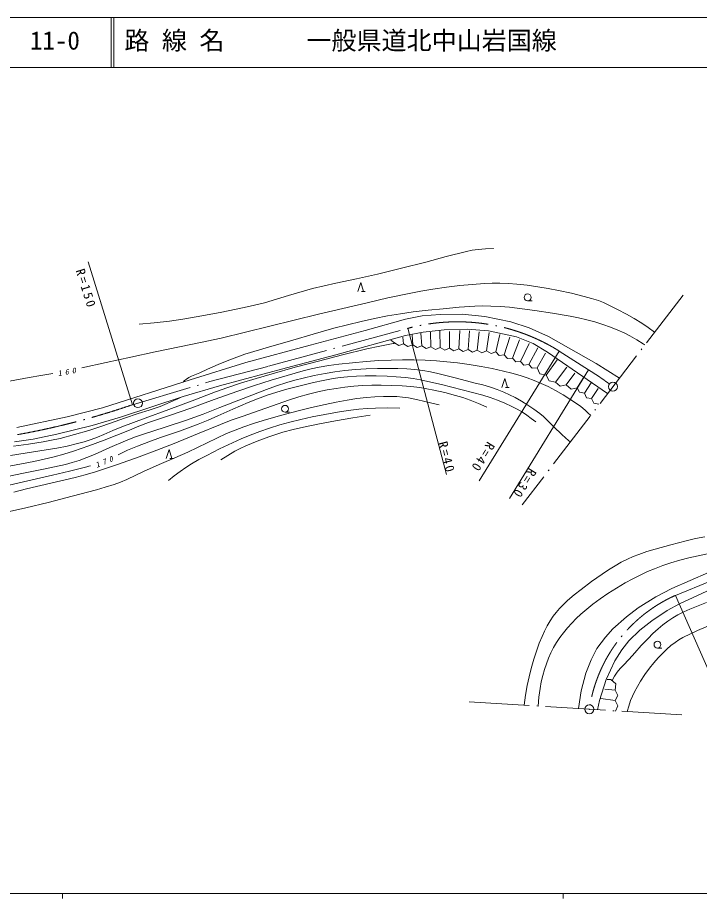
# Model space of a CAD drawing. Units: millimetres, scale not verified. Extents: x -625 to 707963, y -625 to 362498.
# Drawn here: x 187027 to 323172, y 186498 to 362498 of the extents above; entities that cross this region are included whole.
import ezdxf
from ezdxf.enums import TextEntityAlignment as Align

# ---------------------------------------------------------------- set-up
doc = ezdxf.new("R2010")
doc.units = ezdxf.units.MM
doc.header["$LTSCALE"] = 1000
doc.linetypes.add('LONG_DASHED_DOTTED', pattern=[15.25, 12, -1.5, 0.25, -1.5])
doc.layers.add('S-SUV', color=7, linetype='Continuous', lineweight=13)
doc.styles.add('ＭＳ ゴシック', font='')
doc.styles.get('ＭＳ ゴシック').set_extended_font_data('MS Gothic')

msp = doc.modelspace()

# ---------------------------------------------------------------- linework, layer by layer
at = {"layer": 'S-SUV'}
for p, q in [((707963, 362498), (67963, 362498)), ((67963, 362498), (707963, 362498)), ((205713, 362498), (205713, 352498)), ((206213, 362498), (206213, 352498)), ((67963, 352498), (707963, 352498)), ((272589, 314759), (276635, 315795)), ((276635, 315795), (277795, 316014)), ((277795, 316014), (278972, 316174)), ((278972, 316174), (280462, 316283)), ((280462, 316283), (281969, 316332)), ((281969, 316332), (281999, 316333)), ((281999, 316333), (282039, 316334)), ((201108, 313730), (209959, 285145)), ((263715, 312427), (268558, 313663)), ((268558, 313663), (272589, 314759)), ((258873, 311231), (263715, 312427)), ((250565, 309430), (254720, 310300)), ((254720, 310300), (258873, 311231)), ((241107, 306962), (245908, 308348)), ((245908, 308348), (248226, 308917)), ((248226, 308917), (250565, 309430)), ((254995, 307778), (255544, 309573)), ((255544, 309573), (256093, 307778)), ((267568, 307848), (269943, 308245)), ((269943, 308245), (272643, 308626)), ((272643, 308626), (275354, 308947)), ((275354, 308947), (277793, 309192)), ((277793, 309192), (280234, 309377)), ((280234, 309377), (281790, 309442)), ((281790, 309442), (283356, 309446)), ((283356, 309446), (285032, 309375)), ((285032, 309375), (286716, 309244)), ((286716, 309244), (288802, 309014)), ((288802, 309014), (290879, 308724)), ((290879, 308724), (292949, 308383)), ((292949, 308383), (295009, 307983)), ((236330, 305528), (241107, 306962)), ((255719, 307778), (256439, 307778)), ((256800, 305534), (260989, 306491)), ((260989, 306491), (265203, 307392)), ((265203, 307392), (267568, 307848)), ((295009, 307983), (297605, 307407)), ((297605, 307407), (300190, 306771)), ((300190, 306771), (301609, 306386)), ((301609, 306386), (303008, 305945)), ((227467, 303587), (232269, 304559)), ((232269, 304559), (234307, 305015)), ((234307, 305015), (236330, 305528)), ((251938, 304390), (256800, 305534)), ((272018, 304326), (275183, 304619)), ((275183, 304619), (278358, 304852)), ((278358, 304852), (279925, 304888)), ((279925, 304888), (281494, 304863)), ((281494, 304863), (283383, 304766)), ((283383, 304766), (285268, 304609)), ((285268, 304609), (287799, 304317)), ((288867, 305905), (289763, 305905)), ((303008, 305945), (304004, 305566)), ((304004, 305566), (304977, 305132)), ((304977, 305132), (306790, 304202)), ((222654, 302674), (227467, 303587)), ((242239, 302022), (247092, 303214)), ((247092, 303214), (251938, 304390)), ((258266, 302374), (260904, 302885)), ((260904, 302885), (263456, 303318)), ((263456, 303318), (266017, 303692)), ((264456, 302220), (267845, 302916)), ((266017, 303692), (269014, 304039)), ((267845, 302916), (271408, 303176)), ((269014, 304039), (272018, 304326)), ((271408, 303176), (275776, 303220)), ((275776, 303220), (280295, 302785)), ((280295, 302785), (285509, 301699)), ((287799, 304317), (290330, 303965)), ((290330, 303965), (293840, 303440)), ((293840, 303440), (297350, 302855)), ((297350, 302855), (299017, 302523)), ((306790, 304202), (308588, 303212)), ((308588, 303212), (310143, 302350)), ((211320, 301215), (214326, 301504)), ((214326, 301504), (217333, 301853)), ((217333, 301853), (219993, 302233)), ((219993, 302233), (222654, 302674)), ((237398, 300825), (242239, 302022)), ((250154, 300419), (252890, 301141)), ((252890, 301141), (255639, 301804)), ((255639, 301804), (258266, 302374)), ((256417, 300004), (264456, 302220)), ((285509, 301699), (289202, 300482)), ((299017, 302523), (300680, 302131)), ((300680, 302131), (302287, 301685)), ((302287, 301685), (303877, 301180)), ((303877, 301180), (305403, 300636)), ((310143, 302350), (311673, 301433)), ((311673, 301433), (312962, 300563)), ((227700, 298461), (232549, 299620)), ((232549, 299620), (237398, 300825)), ((241956, 298050), (246044, 299263)), ((245450, 297037), (256417, 300004)), ((246044, 299263), (250154, 300419)), ((264491, 298964), (267984, 299675)), ((264945, 300411), (272682, 271176)), ((267756, 296938), (267570, 299445)), ((267984, 299675), (272184, 300138)), ((269576, 296742), (269489, 299663)), ((271427, 296598), (271364, 299925)), ((272184, 300138), (276776, 300245)), ((273277, 296455), (273283, 299794)), ((275127, 296312), (275333, 299969)), ((276776, 300245), (281047, 299889)), ((276978, 296168), (277295, 299882)), ((278828, 296025), (279214, 299707)), ((280678, 295882), (281177, 299576)), ((281047, 299889), (286670, 298714)), ((289202, 300482), (293070, 298744)), ((305403, 300636), (306917, 300031)), ((306917, 300031), (308130, 299488)), ((308130, 299488), (309315, 298891)), ((312962, 300563), (314233, 299644)), ((219376, 296706), (223540, 297553)), ((223540, 297553), (227700, 298461)), ((237159, 296656), (241956, 298050)), ((250559, 295119), (264491, 298964)), ((262293, 297527), (261552, 298050)), ((262293, 297527), (263155, 296973)), ((264114, 297330), (263951, 298617)), ((265935, 297134), (265826, 299140)), ((282529, 295738), (283314, 299184)), ((284177, 295093), (285320, 298660)), ((285826, 294448), (287282, 298137)), ((286670, 298714), (289981, 297362)), ((293070, 298744), (302542, 293400)), ((309315, 298891), (310651, 298128)), ((310651, 298128), (311967, 297308)), ((209606, 294643), (214480, 295699)), ((214480, 295699), (219376, 296706)), ((232382, 295226), (237159, 296656)), ((232632, 293561), (245450, 297037)), ((251909, 295116), (256761, 296316)), ((256761, 296316), (259381, 296866)), ((259381, 296866), (262014, 297358)), ((262014, 297358), (262221, 297395)), ((262221, 297395), (262438, 297434)), ((263155, 296973), (264114, 297330)), ((264114, 297330), (264975, 296777)), ((264975, 296777), (265935, 297134)), ((265935, 297134), (266796, 296581)), ((266796, 296581), (267756, 296938)), ((267756, 296938), (268617, 296384)), ((268617, 296384), (269576, 296742)), ((269576, 296742), (270466, 296207)), ((270466, 296207), (271427, 296598)), ((271427, 296598), (272316, 296064)), ((272316, 296064), (273277, 296455)), ((273277, 296455), (274166, 295921)), ((274166, 295921), (275127, 296312)), ((275127, 296312), (276017, 295777)), ((276017, 295777), (276978, 296168)), ((276978, 296168), (277867, 295634)), ((277867, 295634), (278828, 296025)), ((278828, 296025), (279717, 295491)), ((295198, 295859), (279203, 269905)), ((279717, 295491), (280678, 295882)), ((280678, 295882), (281568, 295348)), ((281568, 295348), (282529, 295738)), ((282529, 295738), (283192, 295004)), ((287474, 293802), (289201, 297396)), ((289123, 293157), (290902, 296480)), ((289981, 297362), (292864, 295653)), ((311967, 297308), (312127, 297205)), ((312127, 297205), (312287, 297102)), ((204729, 293551), (209606, 294643)), ((227080, 293183), (229221, 294076)), ((229221, 294076), (230787, 294678)), ((230787, 294678), (232382, 295226)), ((240735, 292485), (250559, 295119)), ((247082, 293867), (251909, 295116)), ((256646, 293788), (259129, 293961)), ((259129, 293961), (261615, 294075)), ((261615, 294075), (263894, 294130)), ((263894, 294130), (266173, 294126)), ((266173, 294126), (268421, 294050)), ((268421, 294050), (270667, 293914)), ((283192, 295004), (284177, 295093)), ((284177, 295093), (284840, 294358)), ((284840, 294358), (285826, 294448)), ((285826, 294448), (286489, 293713)), ((290771, 292511), (292472, 295477)), ((292603, 291072), (294783, 294081)), ((292864, 295653), (304829, 287359)), ((199857, 292486), (204729, 293551)), ((221508, 290128), (232632, 293561)), ((223397, 291508), (224970, 292238)), ((224970, 292238), (227080, 293183)), ((227342, 288908), (240735, 292485)), ((237830, 291327), (242446, 292626)), ((242446, 292626), (247082, 293867)), ((244022, 291907), (245641, 292305)), ((245641, 292305), (247273, 292644)), ((247273, 292644), (249204, 292968)), ((249204, 292968), (251155, 293234)), ((251155, 293234), (253898, 293541)), ((253898, 293541), (256646, 293788)), ((254495, 292156), (256619, 292293)), ((256619, 292293), (258879, 292383)), ((258879, 292383), (261140, 292414)), ((261140, 292414), (262950, 292384)), ((262950, 292384), (264766, 292293)), ((264766, 292293), (266369, 292154)), ((270667, 293914), (272760, 293737)), ((272760, 293737), (274856, 293499)), ((274856, 293499), (277222, 293171)), ((277222, 293171), (279581, 292783)), ((279581, 292783), (281823, 292360)), ((281823, 292360), (284061, 291877)), ((286489, 293713), (287474, 293802)), ((287474, 293802), (288137, 293067)), ((288137, 293067), (289123, 293157)), ((289123, 293157), (289786, 292422)), ((289786, 292422), (290771, 292511)), ((290771, 292511), (291327, 291334)), ((294435, 289633), (296702, 292642)), ((302542, 293400), (307211, 290471)), ((185372, 289880), (189304, 290606)), ((189304, 290606), (191660, 291007)), ((191660, 291007), (194027, 291405)), ((220730, 290273), (221233, 290571)), ((221233, 290571), (221782, 290826)), ((221782, 290826), (223397, 291508)), ((231539, 289445), (234672, 290413)), ((234672, 290413), (237830, 291327)), ((237653, 290065), (240829, 291015)), ((240829, 291015), (244022, 291907)), ((242398, 290067), (244045, 290481)), ((244045, 290481), (246223, 290955)), ((246223, 290955), (248414, 291371)), ((248414, 291371), (250386, 291694)), ((250008, 290365), (251451, 290572)), ((250386, 291694), (252376, 291959)), ((251451, 290572), (252912, 290720)), ((252376, 291959), (254495, 292156)), ((252912, 290720), (254669, 290832)), ((254669, 290832), (256441, 290885)), ((256441, 290885), (258627, 290885)), ((258627, 290885), (260821, 290824)), ((260821, 290824), (262650, 290721)), ((262650, 290721), (264482, 290557)), ((264482, 290557), (265987, 290369)), ((266369, 292154), (267977, 291954)), ((267977, 291954), (269456, 291713)), ((269456, 291713), (270934, 291410)), ((270934, 291410), (274665, 290420)), ((274665, 290420), (278425, 289484)), ((284061, 291877), (285730, 291464)), ((301030, 292127), (285224, 266429)), ((285730, 291464), (287382, 290993)), ((287382, 290993), (288804, 290517)), ((288804, 290517), (290206, 289985)), ((291327, 291334), (292603, 291072)), ((292603, 291072), (293159, 289895)), ((296593, 289088), (298272, 291465)), ((298752, 288543), (299973, 290462)), ((203980, 284523), (221508, 290128)), ((220069, 289668), (220378, 289992)), ((220081, 286772), (227342, 288908)), ((220378, 289992), (220730, 290273)), ((229026, 288604), (231539, 289445)), ((230981, 287856), (234304, 288988)), ((234304, 288988), (237653, 290065)), ((236726, 288190), (238737, 288921)), ((238737, 288921), (240767, 289595)), ((240767, 289595), (242398, 290067)), ((240788, 288249), (243446, 288945)), ((243446, 288945), (246121, 289582)), ((246121, 289582), (248055, 290002)), ((248055, 290002), (250008, 290365)), ((252377, 288654), (250607, 288402)), ((254137, 288837), (252377, 288654)), ((255902, 288960), (254137, 288837)), ((257771, 289035), (255902, 288960)), ((259640, 289050), (257771, 289035)), ((261718, 289009), (259640, 289050)), ((263795, 288908), (261718, 289009)), ((265580, 288766), (263795, 288908)), ((267348, 288564), (265580, 288766)), ((265987, 290369), (267493, 290120)), ((267493, 290120), (269571, 289673)), ((269571, 289673), (271648, 289165)), ((271648, 289165), (275801, 288135)), ((278425, 289484), (279944, 289092)), ((279944, 289092), (281447, 288641)), ((281447, 288641), (282789, 288176)), ((283741, 288573), (284290, 290369)), ((284290, 290369), (284839, 288573)), ((290206, 289985), (291587, 289400)), ((291587, 289400), (292943, 288760)), ((292943, 288760), (294473, 287958)), ((293159, 289895), (294435, 289633)), ((294435, 289633), (295378, 288821)), ((295378, 288821), (296593, 289088)), ((296593, 289088), (297536, 288276)), ((300206, 287452), (301543, 289546)), ((221873, 285932), (226543, 287711)), ((226277, 286165), (230981, 287856)), ((226543, 287711), (229026, 288604)), ((232059, 286404), (236726, 288190)), ((234951, 286354), (236863, 287036)), ((236863, 287036), (238813, 287670)), ((238813, 287670), (240788, 288249)), ((245083, 287235), (243184, 286712)), ((246959, 287692), (245083, 287235)), ((248836, 288088), (246959, 287692)), ((250607, 288402), (248836, 288088)), ((268750, 288349), (267348, 288564)), ((270129, 288077), (268750, 288349)), ((272316, 287563), (270129, 288077)), ((274493, 286990), (272316, 287563)), ((275951, 286558), (274493, 286990)), ((275801, 288135), (279943, 287045)), ((279943, 287045), (281414, 286567)), ((282789, 288176), (284109, 287654)), ((284109, 287654), (285260, 287141)), ((284465, 288573), (285185, 288573)), ((285260, 287141), (286392, 286570)), ((294473, 287958), (295976, 287103)), ((295976, 287103), (297328, 286285)), ((297536, 288276), (298752, 288543)), ((298752, 288543), (299206, 287634)), ((299206, 287634), (300206, 287452)), ((300206, 287452), (300660, 286544)), ((301659, 286362), (302982, 288368)), ((207552, 282679), (220081, 286772)), ((215503, 284803), (216880, 285358)), ((216880, 285358), (218246, 285974)), ((217204, 284175), (221873, 285932)), ((218246, 285974), (218896, 286282)), ((218896, 286282), (219544, 286597)), ((221589, 284465), (226277, 286165)), ((227422, 284574), (232059, 286404)), ((230016, 284288), (233059, 285617)), ((233059, 285617), (234951, 286354)), ((241293, 286128), (236597, 284464)), ((243184, 286712), (241293, 286128)), ((245725, 284615), (248417, 285219)), ((248417, 285219), (250623, 285673)), ((250623, 285673), (252848, 286069)), ((252848, 286069), (254776, 286358)), ((254776, 286358), (256712, 286586)), ((256712, 286586), (258378, 286727)), ((258378, 286727), (260059, 286808)), ((260059, 286808), (261413, 286820)), ((261413, 286820), (262773, 286772)), ((262773, 286772), (263919, 286675)), ((263919, 286675), (265066, 286517)), ((265066, 286517), (266703, 286197)), ((266703, 286197), (268338, 285816)), ((268338, 285816), (269754, 285472)), ((269754, 285472), (271177, 285121)), ((277388, 286070), (275951, 286558)), ((279057, 285404), (277388, 286070)), ((280695, 284686), (279057, 285404)), ((281414, 286567), (282876, 286028)), ((282876, 286028), (284298, 285441)), ((284298, 285441), (285708, 284794)), ((286392, 286570), (287661, 285853)), ((287661, 285853), (288902, 285082)), ((297328, 286285), (298653, 285412)), ((298653, 285412), (299516, 284770)), ((300660, 286544), (301659, 286362)), ((301659, 286362), (302114, 285454)), ((302114, 285454), (303113, 285272)), ((196897, 282698), (203980, 284523)), ((208343, 282433), (211108, 283370)), ((211108, 283370), (213312, 284057)), ((212519, 282441), (217204, 284175)), ((213312, 284057), (215503, 284803)), ((217371, 282999), (221589, 284465)), ((224087, 283282), (227422, 284574)), ((226997, 282904), (230016, 284288)), ((236597, 284464), (231882, 282816)), ((239553, 283014), (243057, 283955)), ((240428, 283642), (241323, 283642)), ((243057, 283955), (245725, 284615)), ((250877, 283657), (248344, 283217)), ((253013, 283979), (250877, 283657)), ((255147, 284241), (253013, 283979)), ((256828, 284390), (255147, 284241)), ((258513, 284480), (256828, 284390)), ((260941, 284514), (258513, 284480)), ((263362, 284487), (260941, 284514)), ((285708, 284794), (286778, 284249)), ((286778, 284249), (287818, 283652)), ((287818, 283652), (288718, 283060)), ((288902, 285082), (290111, 284278)), ((290111, 284278), (291292, 283420)), ((291292, 283420), (292029, 282809)), ((299516, 284770), (300350, 284076)), ((300350, 284076), (300929, 283556)), ((300929, 283556), (301505, 283017)), ((186849, 280569), (196897, 282698)), ((201928, 281006), (207552, 282679)), ((205607, 281442), (208343, 282433)), ((207831, 280742), (212519, 282441)), ((213137, 281592), (217371, 282999)), ((216471, 280626), (220742, 282050)), ((220742, 282050), (224087, 283282)), ((223107, 281254), (225059, 282049)), ((225059, 282049), (226997, 282904)), ((229696, 282048), (227531, 281224)), ((231882, 282816), (229696, 282048)), ((234114, 281412), (236073, 282017)), ((236073, 282017), (239553, 283014)), ((241380, 281660), (239359, 281095)), ((243600, 282220), (241380, 281660)), ((245824, 282719), (243600, 282220)), ((248344, 283217), (245824, 282719)), ((247295, 281305), (250486, 281900)), ((250486, 281900), (253941, 282501)), ((253941, 282501), (257400, 283079)), ((288718, 283060), (289582, 282420)), ((289582, 282420), (290030, 282070)), ((290030, 282070), (290484, 281709)), ((292029, 282809), (292734, 282147)), ((292734, 282147), (294148, 280691)), ((194845, 279262), (201928, 281006)), ((198372, 279197), (201235, 280026)), ((201235, 280026), (203430, 280705)), ((203430, 280705), (205607, 281442)), ((204262, 279227), (206035, 280012)), ((206035, 280012), (207831, 280742)), ((206859, 279028), (209384, 280055)), ((209384, 280055), (211250, 280852)), ((211250, 280852), (213137, 281592)), ((212178, 279257), (216471, 280626)), ((215531, 278579), (219331, 279889)), ((219331, 279889), (223107, 281254)), ((227531, 281224), (222929, 279303)), ((228748, 279366), (230452, 280085)), ((230452, 280085), (232186, 280752)), ((232186, 280752), (234114, 281412)), ((237355, 280472), (235390, 279791)), ((239359, 281095), (237355, 280472)), ((239979, 279648), (242039, 280179)), ((242039, 280179), (244114, 280651)), ((244114, 280651), (247295, 281305)), ((294148, 280691), (295611, 279271)), ((186395, 277696), (190147, 278265)), ((190147, 278265), (194845, 279262)), ((193817, 278035), (195501, 278427)), ((195501, 278427), (198372, 279197)), ((200337, 277755), (201698, 278189)), ((201698, 278189), (202986, 278678)), ((202986, 278678), (204262, 279227)), ((204313, 278057), (206859, 279028)), ((208570, 277948), (210364, 278631)), ((210364, 278631), (212178, 279257)), ((213217, 277750), (215531, 278579)), ((222929, 279303), (218309, 277401)), ((224861, 277553), (228748, 279366)), ((231688, 278331), (229956, 277554)), ((233445, 279053), (231688, 278331)), ((235390, 279791), (233445, 279053)), ((234883, 277867), (237188, 278748)), ((237188, 278748), (238573, 279226)), ((238573, 279226), (239979, 279648)), ((295611, 279271), (296504, 278470)), ((296504, 278470), (297419, 277679)), ((186202, 276856), (189167, 277249)), ((189167, 277249), (192131, 277703)), ((190223, 275708), (194849, 276465)), ((192131, 277703), (193817, 278035)), ((194849, 276465), (196913, 276893)), ((196913, 276893), (198967, 277381)), ((198201, 275890), (201265, 276944)), ((198967, 277381), (200337, 277755)), ((201265, 276944), (204313, 278057)), ((202351, 275212), (205446, 276607)), ((205446, 276607), (208570, 277948)), ((208993, 276041), (210933, 276868)), ((210933, 276868), (213217, 277750)), ((218309, 277401), (214834, 276055)), ((221012, 275692), (224861, 277553)), ((229956, 277554), (227363, 276306)), ((230421, 275856), (231499, 276420)), ((231499, 276420), (232605, 276932)), ((232605, 276932), (234883, 277867)), ((185586, 275010), (190223, 275708)), ((192315, 274244), (194352, 274741)), ((194352, 274741), (196284, 275286)), ((196284, 275286), (198201, 275890)), ((199337, 274026), (200855, 274592)), ((200855, 274592), (202351, 275212)), ((211329, 274763), (206949, 273212)), ((207083, 275161), (208993, 276041)), ((214834, 276055), (211329, 274763)), ((216708, 274384), (217257, 276179)), ((217257, 276179), (217806, 274384)), ((218395, 274523), (221012, 275692)), ((224784, 274998), (223247, 274180)), ((227363, 276306), (224784, 274998)), ((227620, 274102), (229002, 275003)), ((229002, 275003), (230421, 275856)), ((185362, 272877), (190274, 273807)), ((190274, 273807), (192315, 274244)), ((192221, 272268), (196555, 273179)), ((196555, 273179), (197949, 273572)), ((197949, 273572), (199337, 274026)), ((200852, 272739), (201217, 272844)), ((201217, 272844), (201580, 272953)), ((206949, 273212), (202551, 271718)), ((212290, 271840), (215751, 273409)), ((215751, 273409), (218395, 274523)), ((217432, 274384), (218152, 274384)), ((221742, 273311), (220591, 272574)), ((223247, 274180), (221742, 273311)), ((182988, 270380), (187874, 271415)), ((187874, 271415), (192221, 272268)), ((189093, 269933), (193964, 271061)), ((193964, 271061), (197416, 271871)), ((197416, 271871), (200852, 272739)), ((200541, 271120), (198514, 270580)), ((202551, 271718), (200541, 271120)), ((208855, 270217), (212290, 271840)), ((219474, 271787), (218317, 270916)), ((220591, 272574), (219474, 271787)), ((184229, 268835), (189093, 269933)), ((193658, 269437), (188786, 268329)), ((198514, 270580), (193658, 269437)), ((206281, 269212), (207575, 269684)), ((207575, 269684), (208855, 270217)), ((218317, 270916), (217165, 270019)), ((188786, 268329), (186258, 267694)), ((197921, 266864), (202758, 268148)), ((202758, 268148), (204530, 268651)), ((204530, 268651), (206281, 269212)), ((193093, 265622), (197921, 266864)), ((184228, 263520), (188666, 264542)), ((188666, 264542), (193093, 265622)), ((322401, 258396), (324284, 258770)), ((314363, 256295), (317449, 257160)), ((317449, 257160), (320543, 257966)), ((320543, 257966), (322401, 258396)), ((309944, 254792), (311069, 255233)), ((311069, 255233), (312705, 255792)), ((312705, 255792), (314363, 256295)), ((322940, 254967), (324804, 255335)), ((306336, 252957), (307575, 253654)), ((307575, 253654), (308842, 254296)), ((308842, 254296), (309944, 254792)), ((315850, 252985), (317502, 253537)), ((317502, 253537), (319286, 254067)), ((319286, 254067), (321097, 254542)), ((321097, 254542), (322940, 254967)), ((303764, 251316), (305027, 252158)), ((305027, 252158), (306336, 252957)), ((311484, 251175), (312843, 251805)), ((312843, 251805), (314228, 252380)), ((314228, 252380), (315850, 252985)), ((301654, 249793), (303764, 251316)), ((308374, 249531), (309916, 250380)), ((309916, 250380), (311484, 251175)), ((317664, 248447), (324982, 251601)), ((298188, 247126), (299577, 248219)), ((299577, 248219), (301654, 249793)), ((304894, 247395), (306616, 248487)), ((306616, 248487), (308374, 249531)), ((314506, 246746), (317664, 248447)), ((319192, 245338), (326379, 248717)), ((296848, 245996), (298188, 247126)), ((303373, 246354), (304894, 247395)), ((310955, 244541), (314506, 246746)), ((318414, 247055), (330002, 220631)), ((295219, 244397), (296008, 245214)), ((296008, 245214), (296848, 245996)), ((300674, 244306), (301889, 245267)), ((301889, 245267), (303373, 246354)), ((316771, 244001), (319192, 245338)), ((321239, 244299), (322901, 244990)), ((322901, 244990), (324595, 245630)), ((293990, 242864), (294579, 243646)), ((294579, 243646), (295219, 244397)), ((298566, 242430), (299503, 243305)), ((299503, 243305), (300674, 244306)), ((308628, 242735), (310955, 244541)), ((313669, 241959), (316771, 244001)), ((317860, 242530), (318892, 243142)), ((318892, 243142), (320052, 243748)), ((320052, 243748), (321239, 244299)), ((292805, 240980), (293372, 241939)), ((293372, 241939), (293990, 242864)), ((296817, 240555), (297671, 241512)), ((297671, 241512), (298566, 242430)), ((305903, 240347), (308628, 242735)), ((311265, 240073), (313669, 241959)), ((314956, 240387), (315885, 241146)), ((315885, 241146), (316859, 241866)), ((316859, 241866), (317860, 242530)), ((325805, 241324), (322818, 239998)), ((291750, 238842), (292249, 239923)), ((292249, 239923), (292805, 240980)), ((295317, 238615), (296016, 239568)), ((296016, 239568), (296817, 240555)), ((304433, 238724), (305903, 240347)), ((309071, 237980), (311265, 240073)), ((312913, 238462), (313910, 239443)), ((313910, 239443), (314956, 240387)), ((322818, 239998), (319865, 238621)), ((291195, 237481), (291750, 238842)), ((294073, 236606), (294667, 237628)), ((294667, 237628), (295317, 238615)), ((302688, 236458), (304433, 238724)), ((307684, 236190), (309071, 237980)), ((311577, 237030), (312913, 238462)), ((318325, 237649), (317485, 237003)), ((319083, 238163), (318325, 237649)), ((319865, 238621), (319083, 238163)), ((290114, 234289), (290700, 236108)), ((290700, 236108), (291195, 237481)), ((293533, 235556), (294073, 236606)), ((301555, 234192), (302688, 236458)), ((306271, 233996), (307684, 236190)), ((310294, 235565), (311577, 237030)), ((314805, 236524), (315700, 236524)), ((316672, 236303), (315779, 235446)), ((317485, 237003), (316672, 236303)), ((289589, 232462), (290114, 234289)), ((292612, 233371), (293043, 234470)), ((293043, 234470), (293533, 235556)), ((300483, 231498), (301555, 234192)), ((307934, 233060), (309137, 234294)), ((309137, 234294), (310294, 235565)), ((314928, 234546), (314055, 233535)), ((315779, 235446), (314928, 234546)), ((289161, 230765), (289589, 232462)), ((292229, 232222), (292612, 233371)), ((304582, 230263), (306271, 233996)), ((306780, 231715), (307332, 232406)), ((307332, 232406), (307934, 233060)), ((313227, 232483), (312309, 231213)), ((314055, 233535), (313227, 232483)), ((288794, 229065), (289161, 230765)), ((291604, 229748), (291903, 231056)), ((291903, 231056), (292229, 232222)), ((299595, 227946), (300483, 231498)), ((305749, 230055), (306240, 230903)), ((306240, 230903), (306780, 231715)), ((312309, 231213), (311439, 229907)), ((288448, 227086), (288794, 229065)), ((291365, 228438), (291604, 229748)), ((303195, 226026), (304582, 230263)), ((305521, 230266), (304749, 230266)), ((306474, 229385), (305521, 230266)), ((306342, 228093), (306474, 229385)), ((310792, 228860), (310198, 227785)), ((311439, 229907), (310792, 228860)), ((288163, 225106), (288448, 227086)), ((291128, 226683), (291365, 228438)), ((299060, 224428), (299595, 227946)), ((306342, 228093), (304314, 228286)), ((306873, 227061), (306342, 228093)), ((306366, 226017), (306873, 227061)), ((310198, 227785), (309789, 226921)), ((290951, 224933), (291128, 226683)), ((302857, 224191), (303195, 226026)), ((306366, 226017), (303493, 226452)), ((306897, 224985), (306366, 226017)), ((309436, 226035), (309069, 224939)), ((309789, 226921), (309436, 226035)), ((306390, 223942), (306897, 224985)), ((309069, 224939), (308749, 223824)), ((67963, 187498), (606963, 187498)), ((195963, 187498), (195963, 186498)), ((295963, 187498), (295963, 186498))]:
    msp.add_line(p, q, dxfattribs=at)
at = {"layer": 'S-SUV', "linetype": 'LONG_DASHED_DOTTED'}
for p, q in [((319903, 307051), (287815, 265133)), ((237112, 292822), (264945, 300411)), ((295198, 295859), (301030, 292127)), ((225405, 289756), (237112, 292822)), ((209959, 285145), (225405, 289756)), ((318414, 247055), (325523, 249961)), ((277223, 225787), (320982, 223062))]:
    msp.add_line(p, q, dxfattribs=at)
at = {"layer": 'S-SUV'}
for centre, radius in [((288867, 306594), 688), ((305904, 288764), 896), ((305904, 288764), 27), ((211043, 285454), 896), ((211043, 285454), 27), ((240428, 284331), 688), ((314805, 237213), 688), ((301199, 224294), 896), ((301199, 224294), 27)]:
    msp.add_circle(centre, radius, dxfattribs=at)
at = {"layer": 'S-SUV', "linetype": 'LONG_DASHED_DOTTED'}
for centre, radius, start, end in [((274850, 263430), 38284, 57.89374, 104.9939), ((267263, 237973), 63819, 53.54494, 58.05565), ((159700, 430920), 154196, 280.20819, 289.02271), ((330431, 220076), 29535, 114.00845, 170.04178)]:
    msp.add_arc(centre, radius, start, end, dxfattribs=at)

# ---------------------------------------------------------------- texts
at = {"layer": 'S-SUV', "style": 'ＭＳ ゴシック'}
for s, p in [('11-0', (189484, 354998)), ('路 線 名', (208343, 354998)), ('一般県道北中山岩国線', (244697, 354998))]:
    msp.add_text(s, height=3666, dxfattribs=at).set_placement(p, align=Align.BOTTOM_LEFT)
at = {"layer": 'S-SUV', "attachment_point": 7, "style": 'ＭＳ ゴシック'}
for s, insert, char_height, rotation in [('\\T1.32;R=150', (198574, 311961), 1833, 287.4), ('\\T1.73;\\Q15;160', (195119, 290820), 1100, 10.4), ('\\T1.32;R=40', (270983, 277530), 1833, 284.9), ('\\T1.32;R=40', (280854, 277931), 1833, 238), ('\\T1.73;\\Q15;170', (202818, 272495), 1100, 22.5), ('\\T1.32;R=30', (289171, 272670), 1833, 238)]:
    msp.add_mtext(s, dxfattribs=dict(at, insert=insert, char_height=char_height, rotation=rotation))

doc.saveas('drawing.dxf')
